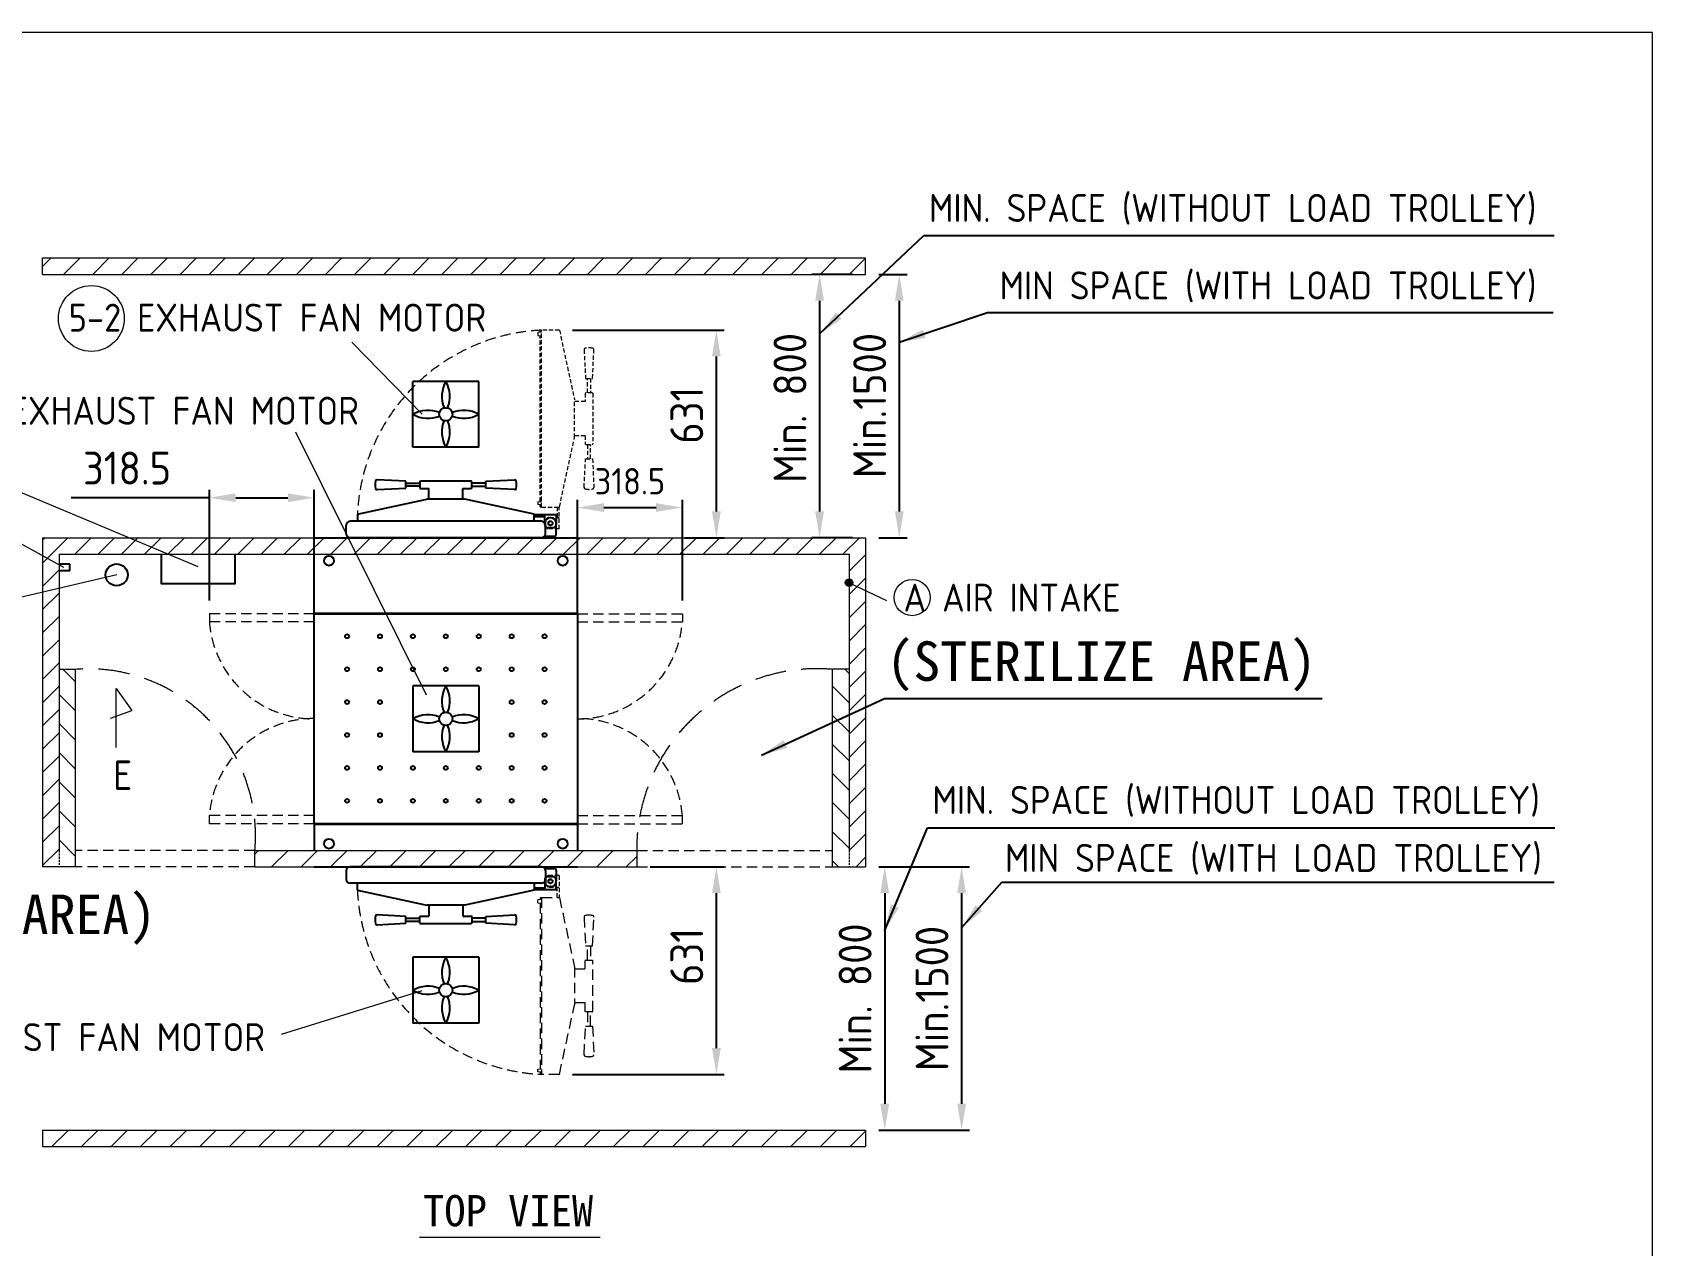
# Model space of a CAD drawing. Header units: millimetres. Extents: x -407643 to 27201, y 0 to 28520.
# Drawn here: x 22279 to 27201, y 5583 to 9270 of the extents above; entities that cross this region are included whole.
import ezdxf

# ---------------------------------------------------------------- set-up
doc = ezdxf.new("R2010")
doc.units = ezdxf.units.MM
doc.header["$MEASUREMENT"] = 0
doc.linetypes.add('HIDDEN', pattern=[9.525, 6.35, -3.175])
doc.layers.get('0').update_dxf_attribs({"lineweight": 25})
for name, color, linetype, lineweight in [('D', 3, 'Continuous', 13), ('F', 7, 'Continuous', 15), ('H', 2, 'HIDDEN', 15), ('S', 4, 'Continuous', 15)]:
    doc.layers.add(name, color=color, linetype=linetype, lineweight=lineweight)
doc.styles.get("Standard").update_dxf_attribs({"font": 'KAIU.TTF'})
doc.styles.add('STU25', font='isocp2.shx')
doc.dimstyles.new('STU25', dxfattribs={"dimscale": 40, "dimtxt": 2.5, "dimasz": 2, "dimexe": 0.6, "dimexo": 1, "dimgap": 1, "dimtad": 1, "dimdsep": 46, "dimtxsty": 'STU25', "dimcen": 2, "dimazin": 2, "dimtfac": 1, "dimtmove": 0, "dimatfit": 3, "dimfxl": 0, "dimtolj": 1, "dimtzin": 0, "dimarcsym": 0})
doc.dimstyles.new('STU25$7', dxfattribs={"dimscale": 40, "dimtxt": 2.5, "dimasz": 2, "dimexe": 1.25, "dimexo": 0.625, "dimgap": 1, "dimtad": 0, "dimdec": 4, "dimdsep": 46, "dimtxsty": 'STU25', "dimcen": 2.5, "dimazin": 2, "dimtfac": 1, "dimtdec": 4, "dimtmove": 0, "dimatfit": 3, "dimfxl": 0, "dimtolj": 1, "dimtzin": 0, "dimarcsym": 0})

# ---------------------------------------------------------------- blocks, each defined once
blk = doc.blocks.new('*D3')
at = {"layer": 'D', "color": 0, "lineweight": -2}
for p, q in [((24850.2, 6734.5), (25126.1, 6734.5)), ((25102.1, 6654.5), (25102.1, 6014.5)), ((24850.2, 5934.5), (25126.1, 5934.5))]:
    blk.add_line(p, q, dxfattribs=at)
at = {"layer": 'D', "color": 0}
for points in [[(25115.4, 6654.5), (25088.7, 6654.5), (25102.1, 6734.5)], [(25088.7, 6014.5), (25115.4, 6014.5), (25102.1, 5934.5)]]:
    blk.add_solid(points, dxfattribs=at)
at = {"layer": 'Defpoints', "color": 0}
for p in [(24810.2, 6734.5), (24810.2, 5934.5), (25102.1, 5934.5)]:
    blk.add_point(p, dxfattribs=at)
at = {"layer": 'D', "color": 0, "insert": (25012.1, 6334.5), "char_height": 100, "attachment_point": 5, "rotation": 90, "style": 'STU25'}
blk.add_mtext('\\A1;{\\Fisocp2.shx;Min.1500}', dxfattribs=at)
blk = doc.blocks.new('*D7')
at = {"layer": 'D', "color": 0, "lineweight": -2}
for p, q in [((24156, 6734.5), (24381.1, 6734.5)), ((24357.1, 6183.9), (24357.1, 6654.5)), ((23920.3, 6103.9), (24381.1, 6103.9))]:
    blk.add_line(p, q, dxfattribs=at)
at = {"layer": 'D', "color": 0}
for points in [[(24370.4, 6654.5), (24343.7, 6654.5), (24357.1, 6734.5)], [(24343.7, 6183.9), (24370.4, 6183.9), (24357.1, 6103.9)]]:
    blk.add_solid(points, dxfattribs=at)
at = {"layer": 'Defpoints', "color": 0}
for p in [(24116, 6734.5), (24357.1, 6734.5), (23880.3, 6103.9)]:
    blk.add_point(p, dxfattribs=at)
at = {"layer": 'D', "color": 0, "insert": (24267.1, 6462.2), "char_height": 100, "attachment_point": 5, "rotation": 90, "style": 'STU25'}
blk.add_mtext('\\A1;631', dxfattribs=at)
blk = doc.blocks.new('*D8')
at = {"layer": 'D', "color": 0, "lineweight": -2}
for p, q in [((24850.2, 6734.5), (24892.6, 6734.5)), ((24868.6, 6654.5), (24868.6, 6014.5)), ((24850.2, 5934.5), (24892.6, 5934.5))]:
    blk.add_line(p, q, dxfattribs=at)
at = {"layer": 'D', "color": 0}
for points in [[(24882, 6654.5), (24855.3, 6654.5), (24868.6, 6734.5)], [(24855.3, 6014.5), (24882, 6014.5), (24868.6, 5934.5)]]:
    blk.add_solid(points, dxfattribs=at)
at = {"layer": 'Defpoints', "color": 0}
for p in [(24810.2, 6734.5), (24810.2, 5934.5), (24868.6, 5934.5)]:
    blk.add_point(p, dxfattribs=at)
at = {"layer": 'D', "color": 0, "insert": (24778.6, 6334.5), "char_height": 100, "attachment_point": 5, "rotation": 90, "style": 'STU25'}
blk.add_mtext('\\A1;{\\Fisocp2.shx;Min. 800}', dxfattribs=at)
blk = doc.blocks.new('*D10')
at = {"layer": 'D', "color": 0, "lineweight": -2}
for p, q in [((24850.2, 8534.5), (24936.7, 8534.5)), ((24912.7, 8454.5), (24912.7, 7814.5)), ((24850.2, 7734.5), (24936.7, 7734.5))]:
    blk.add_line(p, q, dxfattribs=at)
at = {"layer": 'D', "color": 0}
for points in [[(24926, 8454.5), (24899.4, 8454.5), (24912.7, 8534.5)], [(24899.4, 7814.5), (24926, 7814.5), (24912.7, 7734.5)]]:
    blk.add_solid(points, dxfattribs=at)
at = {"layer": 'Defpoints', "color": 0}
for p in [(24810.2, 8534.5), (24810.2, 7734.5), (24912.7, 7734.5)]:
    blk.add_point(p, dxfattribs=at)
at = {"layer": 'D', "color": 0, "insert": (24822.7, 8136.2), "char_height": 100, "attachment_point": 5, "rotation": 90, "style": 'STU25'}
blk.add_mtext('\\A1;{\\Fisocp2.shx;Min.1500}', dxfattribs=at)
blk = doc.blocks.new('*D12')
at = {"layer": 'D', "color": 0, "lineweight": -2}
for p, q in [((24770.2, 8534.5), (24646.7, 8534.5)), ((24670.7, 8454.5), (24670.7, 7814.5)), ((24770.2, 7734.5), (24646.7, 7734.5))]:
    blk.add_line(p, q, dxfattribs=at)
at = {"layer": 'D', "color": 0}
for points in [[(24684, 8454.5), (24657.3, 8454.5), (24670.7, 8534.5)], [(24657.3, 7814.5), (24684, 7814.5), (24670.7, 7734.5)]]:
    blk.add_solid(points, dxfattribs=at)
at = {"layer": 'Defpoints', "color": 0}
for p in [(24810.2, 8534.5), (24670.7, 7734.5), (24810.2, 7734.5)]:
    blk.add_point(p, dxfattribs=at)
at = {"layer": 'D', "color": 0, "insert": (24580.7, 8128.9), "char_height": 100, "attachment_point": 5, "rotation": 90, "style": 'STU25'}
blk.add_mtext('\\A1;{\\Fisocp2.shx;Min. 800}', dxfattribs=at)
blk = doc.blocks.new('*D11')
at = {"layer": 'D', "color": 0, "lineweight": -2}
for p, q in [((23920.3, 8365.2), (24381.1, 8365.2)), ((24357.1, 7814.5), (24357.1, 8285.2)), ((24260.8, 7734.5), (24381.1, 7734.5))]:
    blk.add_line(p, q, dxfattribs=at)
at = {"layer": 'D', "color": 0}
for points in [[(24370.4, 8285.2), (24343.7, 8285.2), (24357.1, 8365.2)], [(24343.7, 7814.5), (24370.4, 7814.5), (24357.1, 7734.5)]]:
    blk.add_solid(points, dxfattribs=at)
at = {"layer": 'Defpoints', "color": 0}
for p in [(23880.3, 8365.2), (24357.1, 8365.2), (24220.8, 7734.5)]:
    blk.add_point(p, dxfattribs=at)
at = {"layer": 'D', "color": 0, "insert": (24267.1, 8106.8), "char_height": 100, "attachment_point": 5, "rotation": 90, "style": 'STU25'}
blk.add_mtext('\\A1;631', dxfattribs=at)
blk = doc.blocks.new('*D24')
at = {"layer": 'Defpoints', "color": 0}
for p in [(23135.2, 7856.1), (22816.7, 7503.5), (23135.2, 7503.5)]:
    blk.add_point(p, dxfattribs=at)
at = {"layer": 'H', "color": 0, "linetype": 'Continuous', "lineweight": -2}
for p, q in [((22816.7, 7543.5), (22816.7, 7880.1)), ((23135.2, 7543.5), (23135.2, 7880.1)), ((22816.7, 7856.1), (22396.7, 7856.1)), ((22896.7, 7856.1), (23055.2, 7856.1))]:
    blk.add_line(p, q, dxfattribs=at)
at = {"layer": 'H', "color": 0}
for points in [[(22896.7, 7869.4), (22896.7, 7842.8), (22816.7, 7856.1)], [(23055.2, 7842.8), (23055.2, 7869.4), (23135.2, 7856.1)]]:
    blk.add_solid(points, dxfattribs=at)
at = {"layer": 'H', "color": 0, "insert": (22566.7, 7946.1), "char_height": 100, "attachment_point": 5, "style": 'STU25'}
blk.add_mtext('\\A1;318.5', dxfattribs=at)
blk = doc.blocks.new('*D25')
at = {"layer": 'Defpoints', "color": 0}
for p in [(24253.7, 7826.1), (23935.2, 7504.5), (24253.7, 7503.5)]:
    blk.add_point(p, dxfattribs=at)
at = {"layer": 'H', "color": 0, "linetype": 'Continuous', "lineweight": -2}
for p, q in [((23935.2, 7544.5), (23935.2, 7850.1)), ((24253.7, 7543.5), (24253.7, 7850.1)), ((24015.2, 7826.1), (24173.7, 7826.1))]:
    blk.add_line(p, q, dxfattribs=at)
at = {"layer": 'H', "color": 0}
for points in [[(24015.2, 7839.5), (24015.2, 7812.8), (23935.2, 7826.1)], [(24173.7, 7812.8), (24173.7, 7839.5), (24253.7, 7826.1)]]:
    blk.add_solid(points, dxfattribs=at)
at = {"layer": 'H', "color": 0, "insert": (24094.4, 7906.1), "char_height": 80, "attachment_point": 5, "style": 'STU25'}
blk.add_mtext('\\A1;318.5', dxfattribs=at)

msp = doc.modelspace()

# ---------------------------------------------------------------- hatches: boundary and pattern name
msp.add_hatch(color=256).paths.add_polyline_path([(24770.931, 7597.801, 1), (24749.409, 7597.801, 1)])
at = {"layer": 'H', "ltscale": 5}
h = msp.add_hatch(dxfattribs=at)
h.set_pattern_fill('ANSI31', color=256, scale=500, style=0)
h.set_pattern_definition([(45, (14016.34, 0), (-44.19417, 44.19417), [])])
h.paths.add_polyline_path([(22310.17, 8584.519), (22310.17, 8534.519), (24810.17, 8534.519), (24810.17, 8584.519)])
h = msp.add_hatch(dxfattribs=at)
h.set_pattern_fill('ANSI31', color=256, scale=400, style=0)
h.set_pattern_definition([(45, (14016.34, 0), (-35.35534, 35.35534), [])])
h.paths.add_polyline_path([(22310.17, 7734.519), (24810.17, 7734.519), (24810.17, 6734.519), (24760.17, 6734.519), (24760.17, 6784.519), (24760.17, 7587.041, 0.41421356), (24770.931, 7597.801, 0.41421356), (24760.17, 7608.562), (24760.17, 7684.519), (22360.17, 7684.519), (22360.17, 7334.519), (22360.17, 6784.519), (22360.17, 6734.519), (22310.17, 6734.519)])
h = msp.add_hatch(dxfattribs=at)
h.set_pattern_fill('ANSI31', color=256, scale=500, angle=90, style=0)
h.set_pattern_definition([(135, (237634.17, 22854.476), (-44.194174, -44.194174), [])])
h.paths.add_polyline_path([(22360.17, 6734.519), (22410.17, 6734.519), (22410.17, 7334.519), (22360.17, 7334.519), (22360.17, 6784.519)])
h = msp.add_hatch(dxfattribs=at)
h.set_pattern_fill('ANSI31', color=256, scale=500, angle=90, style=0)
h.set_pattern_definition([(135, (237534.17, 22854.476), (-44.194174, -44.194174), [])])
h.paths.add_polyline_path([(24760.17, 6734.519), (24710.17, 6734.519), (24710.17, 7335.603), (24760.17, 7335.603)])
h = msp.add_hatch(dxfattribs=at)
h.set_pattern_fill('ANSI31', color=256, scale=20, style=0)
h.set_pattern_definition([(45, (256296.12, 22882.38), (-44.90128, 44.90128), [])])
h.paths.add_polyline_path([(24115.955, 6734.519), (24115.955, 6784.519), (22954.386, 6784.519), (22954.386, 6734.519)])
h = msp.add_hatch(dxfattribs=at)
h.set_pattern_fill('ANSI31', color=256, scale=20, style=0)
h.set_pattern_definition([(45, (240559.74, 22947.89), (-44.90128, 44.90128), [])])
h.paths.add_polyline_path([(22310.17, 5884.519), (22310.17, 5934.519), (24810.17, 5934.519), (24810.17, 5884.519)])

# ---------------------------------------------------------------- linework, layer by layer
at = {"linetype": 'Continuous'}
for p, q in [((23435.17, 8009.519), (23435.17, 8209.519)), ((23635.17, 8209.519), (23435.17, 8209.519)), ((23635.17, 8009.519), (23635.17, 8209.519)), ((23635.17, 8009.519), (23435.17, 8009.519)), ((23413.183, 7906.019), (23326.183, 7910.519)), ((23326.183, 7880.519), (23413.183, 7885.019)), ((23413.183, 7885.019), (23413.183, 7906.019)), ((23413.183, 7900.269), (23456.42, 7900.269)), ((23456.42, 7890.769), (23413.183, 7890.769)), ((23456.42, 7905.519), (23457.92, 7907.019)), ((23456.42, 7905.519), (23456.42, 7885.519)), ((23456.42, 7885.519), (23457.92, 7884.019)), ((23457.92, 7907.019), (23612.42, 7907.019)), ((23457.92, 7884.019), (23483.67, 7884.019)), ((23586.67, 7884.019), (23612.42, 7884.019)), ((23613.92, 7905.519), (23612.42, 7907.019)), ((23613.92, 7885.519), (23612.42, 7884.019)), ((23613.92, 7885.519), (23613.92, 7905.519)), ((23657.158, 7900.269), (23613.92, 7900.269)), ((23613.92, 7890.769), (23657.158, 7890.769)), ((23657.158, 7906.019), (23744.158, 7910.519)), ((23657.158, 7885.019), (23657.158, 7906.019)), ((23744.158, 7880.519), (23657.158, 7885.019)), ((23870.628, 7804.519), (23803.87, 7804.519)), ((23803.87, 7798.519), (23835.628, 7798.519)), ((23835.628, 7774.519), (23835.628, 7804.519)), ((23870.628, 7804.519), (23870.628, 7774.519)), ((23860.628, 7764.519), (23845.628, 7764.519)), ((22392.545, 7654.234), (22360.17, 7654.234)), ((22392.545, 7634.234), (22360.17, 7634.234)), ((22392.545, 7634.234), (22392.545, 7654.234)), ((23635.191, 7284.279), (23435.191, 7284.279)), ((23435.191, 7284.279), (23435.191, 7084.279)), ((23635.191, 7284.279), (23635.191, 7084.279)), ((23635.191, 7084.279), (23435.191, 7084.279)), ((23835.628, 6694.519), (23835.628, 6664.519)), ((23860.628, 6704.519), (23845.628, 6704.519)), ((23870.628, 6664.519), (23870.628, 6694.519)), ((23803.87, 6670.519), (23835.628, 6670.519)), ((23870.628, 6664.519), (23803.87, 6664.519)), ((23413.183, 6584.019), (23326.183, 6588.519)), ((23326.183, 6558.519), (23413.183, 6563.019)), ((23413.183, 6563.019), (23413.183, 6584.019)), ((23413.183, 6578.269), (23456.42, 6578.269)), ((23456.42, 6568.769), (23413.183, 6568.769)), ((23456.42, 6583.519), (23457.92, 6585.019)), ((23456.42, 6563.519), (23456.42, 6583.519)), ((23456.42, 6563.519), (23457.92, 6562.019)), ((23457.92, 6585.019), (23483.67, 6585.019)), ((23457.92, 6562.019), (23612.42, 6562.019)), ((23586.67, 6585.019), (23612.42, 6585.019)), ((23613.92, 6583.519), (23612.42, 6585.019)), ((23613.92, 6563.519), (23612.42, 6562.019)), ((23613.92, 6583.519), (23613.92, 6563.519)), ((23657.158, 6578.269), (23613.92, 6578.269)), ((23613.92, 6568.769), (23657.158, 6568.769)), ((23657.158, 6584.019), (23744.158, 6588.519)), ((23657.158, 6563.019), (23657.158, 6584.019)), ((23744.158, 6558.519), (23657.158, 6563.019)), ((23635.17, 6459.519), (23435.17, 6459.519)), ((23435.17, 6459.519), (23435.17, 6259.519)), ((23635.17, 6459.519), (23635.17, 6259.519)), ((23635.17, 6259.519), (23435.17, 6259.519))]:
    msp.add_line(p, q, dxfattribs=at)
for p, q in [((23483.67, 7851.519), (23483.67, 7884.019)), ((23503.42, 7907.019), (23566.92, 7907.019)), ((23586.67, 7851.519), (23586.67, 7884.019)), ((23266.47, 7805.719), (23477.67, 7851.519)), ((23592.67, 7851.519), (23477.67, 7851.519)), ((23803.87, 7805.719), (23592.67, 7851.519)), ((23825.67, 7784.519), (23244.67, 7784.519)), ((23266.47, 7805.719), (23266.47, 7784.519)), ((23803.87, 7784.519), (23803.87, 7805.719)), ((23855.128, 7794.519), (23851.628, 7794.519)), ((23854.628, 7794.519), (23851.628, 7794.519)), ((23870.628, 7745.519), (23870.628, 7778.519)), ((23135.17, 7734.519), (23935.17, 7734.519)), ((23232.67, 7746.519), (23232.67, 7772.519)), ((23825.67, 7734.519), (23244.67, 7734.519)), ((23835.417, 7739.519), (23864.628, 7739.519)), ((23835.417, 7739.519), (23864.628, 7739.519)), ((23837.67, 7746.519), (23837.67, 7772.519)), ((23135.17, 6865.519), (23135.17, 7684.519)), ((23935.17, 7504.519), (23935.17, 7684.519)), ((23935.17, 7504.519), (23135.17, 7504.519)), ((23135.17, 7503.519), (23935.17, 7503.519)), ((23935.17, 7503.519), (23935.17, 6865.519)), ((23935.17, 6865.519), (23135.17, 6865.519)), ((23135.17, 6864.519), (23935.17, 6864.519)), ((23135.17, 6864.519), (23135.17, 6784.519)), ((23935.17, 6864.519), (23935.17, 6784.519)), ((23135.17, 6734.519), (23935.17, 6734.519)), ((23232.67, 6722.519), (23232.67, 6696.519)), ((23825.67, 6734.519), (23244.67, 6734.519)), ((23835.417, 6729.519), (23864.628, 6729.519)), ((23835.417, 6729.519), (23864.628, 6729.519)), ((23837.67, 6722.519), (23837.67, 6696.519)), ((23870.628, 6723.519), (23870.628, 6690.519)), ((23825.67, 6684.519), (23244.67, 6684.519)), ((23266.47, 6663.319), (23266.47, 6684.519)), ((23266.47, 6663.319), (23477.67, 6617.519)), ((23803.87, 6663.319), (23592.67, 6617.519)), ((23803.87, 6684.519), (23803.87, 6663.319)), ((23854.628, 6674.519), (23851.628, 6674.519)), ((23855.128, 6674.519), (23851.628, 6674.519)), ((23592.67, 6617.519), (23477.67, 6617.519)), ((23483.67, 6617.519), (23483.67, 6585.019)), ((23586.67, 6617.519), (23586.67, 6585.019)), ((23503.42, 6562.019), (23566.92, 6562.019))]:
    msp.add_line(p, q)
msp.add_lwpolyline([(22670.614, 7684.519), (22670.614, 7594.921), (22895.321, 7594.921), (22895.321, 7684.519)], dxfattribs=at)
for centre, radius in [((23535.17, 8109.519), 20), ((23535.17, 8109.519), 20), ((23535.17, 8109.519), 20), ((23535.17, 8109.519), 20), ((23853.128, 7778.519), 6.45), ((23853.128, 7778.519), 6.4), ((23180.17, 7664.519), 15), ((23890.17, 7664.519), 15), ((22535.17, 7621.697), 33.5), ((24760.17, 7597.801), 10.761), ((23235.17, 7435.019), 6), ((23335.17, 7435.019), 6), ((23435.17, 7435.019), 6), ((23535.17, 7435.019), 6), ((23635.17, 7435.019), 6), ((23735.17, 7435.019), 6), ((23835.17, 7435.019), 6), ((23235.17, 7335.019), 6), ((23335.17, 7335.019), 6), ((23435.17, 7335.019), 6), ((23535.17, 7335.019), 6), ((23635.17, 7335.019), 6), ((23735.17, 7335.019), 6), ((23835.17, 7335.019), 6), ((23235.17, 7235.019), 6), ((23335.17, 7235.019), 6), ((23735.17, 7235.019), 6), ((23835.17, 7235.019), 6), ((23535.191, 7184.279), 20), ((23235.17, 7135.019), 6), ((23335.17, 7135.019), 6), ((23735.17, 7135.019), 6), ((23835.17, 7135.019), 6), ((23235.17, 7035.019), 6), ((23335.17, 7035.019), 6), ((23435.17, 7035.019), 6), ((23535.17, 7035.019), 6), ((23635.17, 7035.019), 6), ((23735.17, 7035.019), 6), ((23835.17, 7035.019), 6), ((23235.17, 6935.019), 6), ((23335.17, 6935.019), 6), ((23435.17, 6935.019), 6), ((23535.17, 6935.019), 6), ((23635.17, 6935.019), 6), ((23735.17, 6935.019), 6), ((23835.17, 6935.019), 6), ((23180.17, 6804.519), 15), ((23890.17, 6804.519), 15), ((23853.128, 6690.519), 6.45), ((23853.128, 6690.519), 6.4), ((23535.17, 6359.519), 20), ((23535.17, 6359.519), 20), ((23535.17, 6359.519), 20), ((23535.17, 6359.519), 20)]:
    msp.add_circle(centre, radius)
for centre, radius, start, end in [((23616.195, 8163.643), 93.11, 150.481802, 201.977032), ((23454.146, 8163.643), 93.11, 338.022968, 29.518198), ((23481.046, 8028.494), 93.11, 68.022968, 119.518198), ((23481.046, 8190.543), 93.11, 240.481802, 291.977032), ((23616.195, 8055.394), 93.11, 158.022968, 209.518198), ((23454.146, 8055.394), 93.11, 330.481802, 21.977032), ((23589.295, 8028.494), 93.11, 60.481802, 111.977032), ((23589.295, 8190.543), 93.11, 248.022968, 299.518198), ((23244.67, 7772.519), 12, 90, 180), ((23825.67, 7772.519), 12, 0, 90), ((23851.628, 7778.519), 16, 90, 167.846803), ((23854.628, 7778.519), 16, 0, 90), ((23244.67, 7746.519), 12, 180, 270), ((23825.67, 7746.519), 12, 270, 0), ((23864.628, 7745.519), 6, 270, 0), ((23616.216, 7238.404), 93.11, 150.481802, 201.977032), ((23454.167, 7238.404), 93.11, 338.022968, 29.518198), ((23481.067, 7103.255), 93.11, 68.022968, 119.518198), ((23589.316, 7103.255), 93.11, 60.481802, 111.977032), ((23481.067, 7265.303), 93.11, 240.481802, 291.977032), ((23616.216, 7130.154), 93.11, 158.022968, 209.518198), ((23454.167, 7130.154), 93.11, 330.481802, 21.977032), ((23589.316, 7265.303), 93.11, 248.022968, 299.518198), ((23244.67, 6722.519), 12, 90, 180), ((23244.67, 6696.519), 12, 180, 270), ((23825.67, 6722.519), 12, 0, 90), ((23825.67, 6696.519), 12, 270, 0), ((23864.628, 6723.519), 6, 0, 90), ((23851.628, 6690.519), 16, 192.153197, 270), ((23854.628, 6690.519), 16, 270, 0), ((23616.195, 6413.643), 93.11, 150.481802, 201.977032), ((23454.146, 6413.643), 93.11, 338.022968, 29.518198), ((23481.046, 6278.494), 93.11, 68.022968, 119.518198), ((23481.046, 6440.543), 93.11, 240.481802, 291.977032), ((23589.295, 6278.494), 93.11, 60.481802, 111.977032), ((23589.295, 6440.543), 93.11, 248.022968, 299.518198), ((23616.195, 6305.394), 93.11, 158.022968, 209.518198), ((23454.146, 6305.394), 93.11, 330.481802, 21.977032)]:
    msp.add_arc(centre, radius, start, end)
for centre, radius, start, end in [((23375.955, 7895.519), 55.773, 168.647115, 191.352885), ((23326.183, 7905.512), 5.007, 90, 168.647115), ((23326.183, 7885.525), 5.007, 191.352885, 275.921872), ((23744.158, 7885.525), 5.007, 264.078128, 348.647115), ((23744.158, 7905.512), 5.007, 11.352885, 90), ((23694.385, 7895.519), 55.773, 348.647115, 11.352885), ((23845.628, 7774.519), 10, 180, 270), ((23860.628, 7774.519), 10, 270, 0), ((23845.628, 6694.519), 10, 90, 180), ((23860.628, 6694.519), 10, 0, 90), ((23375.955, 6573.519), 55.773, 168.647115, 191.352885), ((23326.183, 6583.512), 5.007, 90, 168.647115), ((23326.183, 6563.525), 5.007, 191.352885, 275.921872), ((23744.158, 6563.525), 5.007, 264.078128, 348.647115), ((23744.158, 6583.512), 5.007, 11.352885, 90), ((23694.385, 6573.519), 55.773, 348.647115, 11.352885)]:
    msp.add_arc(centre, radius, start, end, dxfattribs=at)
at = {"layer": 'D'}
for p, q in [((23249.398, 8328.617), (23462.984, 8110.185)), ((23475.977, 7255.567), (23078.948, 8055.001)), ((22109.518, 7928.785), (22782.053, 7646.764)), ((22374.87, 7643.836), (22132.341, 7777.081)), ((24760.17, 7597.801), (24873.878, 7543.692)), ((22534.036, 7276.556), (22581.464, 7209.036)), ((22534.036, 7096.556), (22534.036, 7276.556)), ((22516.741, 7186.556), (22581.464, 7209.036)), ((23461.78, 6357.996), (23035.19, 6225.457))]:
    msp.add_line(p, q, dxfattribs=at)
at = {"layer": 'D', "linetype": 'Continuous'}
msp.add_line((22535.17, 7621.697), (22132.341, 7527.287), dxfattribs=at)
at = {"layer": 'D', "color": 11}
msp.add_line((23454.755, 5609.142), (24003.631, 5609.142), dxfattribs=at)
at = {"layer": 'D'}
for centre, radius in [((22458.282, 8400.83), 100), ((24951.808, 7552.599), 55)]:
    msp.add_circle(centre, radius, dxfattribs=at)
at = {"layer": 'F', "color": 6}
msp.add_lwpolyline([(14016.341, 9270), (14016.341, 0), (27201.341, 0), (27201.341, 9270)], close=True, dxfattribs=at)
msp.add_lwpolyline([(14016.341, 9270), (14016.341, 0), (27201.341, 0), (27201.341, 9270)], close=True, dxfattribs=at)
at = {"layer": 'H', "ltscale": 2}
for p, q in [((23826.128, 8358.822), (23815.128, 8357.976)), ((23815.128, 8357.976), (23815.128, 8348.976)), ((23815.128, 8348.976), (23826.128, 8348.13)), ((23822.128, 8358.515), (23822.128, 8364.976)), ((23822.128, 8364.976), (23826.128, 8364.976)), ((23822.128, 7844.515), (23822.128, 8348.438)), ((23826.128, 7827.776), (23826.128, 8365.176)), ((23880.328, 8365.176), (23826.128, 8365.176)), ((23880.328, 8365.176), (23926.128, 8153.976)), ((23955.128, 8305.464), (23959.628, 8218.464)), ((23980.628, 8218.464), (23985.128, 8305.464)), ((23960.128, 8175.226), (23958.628, 8173.726)), ((23958.628, 8173.726), (23958.628, 8147.976)), ((23959.628, 8218.464), (23980.628, 8218.464)), ((23980.128, 8175.226), (23960.128, 8175.226)), ((23965.378, 8175.226), (23965.378, 8218.464)), ((23974.878, 8218.464), (23974.878, 8175.226)), ((23980.128, 8175.226), (23981.628, 8173.726)), ((23981.628, 8173.726), (23981.628, 8019.226)), ((23926.128, 8038.976), (23926.128, 8153.976)), ((23958.628, 8147.976), (23926.128, 8147.976)), ((23880.328, 7827.776), (23926.128, 8038.976)), ((23926.128, 8044.976), (23958.628, 8044.976)), ((23958.628, 8044.976), (23958.628, 8019.226)), ((23955.128, 7887.489), (23959.628, 7974.489)), ((23960.128, 8017.726), (23958.628, 8019.226)), ((23959.628, 7974.489), (23980.628, 7974.489)), ((23960.128, 8017.726), (23980.128, 8017.726)), ((23965.378, 8017.726), (23965.378, 7974.489)), ((23974.878, 7974.489), (23974.878, 8017.726)), ((23980.128, 8017.726), (23981.628, 8019.226)), ((23980.628, 7974.489), (23985.128, 7887.489)), ((23815.128, 7843.976), (23826.128, 7844.822)), ((23815.128, 7843.976), (23815.128, 7834.976)), ((23826.128, 7834.13), (23815.128, 7834.976)), ((23822.128, 7827.976), (23822.128, 7834.438)), ((23822.128, 7827.976), (23826.128, 7827.976)), ((23826.128, 7827.776), (23880.328, 7827.776)), ((23873.128, 7827.776), (23873.128, 7796.019)), ((23879.128, 7761.019), (23879.128, 7827.776)), ((23839.128, 7771.019), (23839.128, 7786.019)), ((23849.128, 7796.019), (23879.128, 7796.019)), ((23879.128, 7761.019), (23849.128, 7761.019)), ((23839.128, 6698.019), (23839.128, 6683.019)), ((23879.128, 6708.019), (23849.128, 6708.019)), ((23879.128, 6708.019), (23879.128, 6641.261)), ((23849.128, 6673.019), (23879.128, 6673.019)), ((23873.128, 6641.261), (23873.128, 6673.019))]:
    msp.add_line(p, q, dxfattribs=at)
at = {"layer": 'H', "ltscale": 5}
for p, q in [((23135.17, 7503.519), (22816.67, 7503.519)), ((22816.67, 7503.519), (22816.67, 7478.519)), ((23935.17, 7503.519), (24253.67, 7503.519)), ((24253.67, 7503.519), (24253.67, 7478.519)), ((23135.17, 7478.519), (22816.67, 7478.519)), ((23935.17, 7478.519), (24253.67, 7478.519)), ((23135.17, 6890.519), (22816.67, 6890.519)), ((22816.67, 6865.519), (22816.67, 6890.519)), ((23135.17, 6865.519), (22816.67, 6865.519)), ((23935.17, 6890.519), (24253.67, 6890.519)), ((23935.17, 6865.519), (24253.67, 6865.519)), ((24253.67, 6865.519), (24253.67, 6890.519)), ((22954.386, 6784.519), (22410.17, 6784.519)), ((24115.955, 6784.519), (24710.17, 6784.519)), ((22954.386, 6734.519), (22410.17, 6734.519)), ((24115.955, 6734.519), (24710.17, 6734.519)), ((23826.128, 6634.907), (23815.128, 6634.061)), ((23815.128, 6625.061), (23815.128, 6634.061)), ((23815.128, 6625.061), (23826.128, 6624.215)), ((23822.128, 6641.061), (23826.128, 6641.061)), ((23822.128, 6641.061), (23822.128, 6634.6)), ((23822.128, 6624.523), (23822.128, 6120.6)), ((23826.128, 6641.261), (23826.128, 6103.861)), ((23826.128, 6641.261), (23880.328, 6641.261)), ((23880.328, 6641.261), (23926.128, 6430.061)), ((23955.128, 6581.549), (23959.628, 6494.549)), ((23980.628, 6494.549), (23985.128, 6581.549)), ((23960.128, 6451.311), (23958.628, 6449.811)), ((23958.628, 6424.061), (23958.628, 6449.811)), ((23959.628, 6494.549), (23980.628, 6494.549)), ((23960.128, 6451.311), (23980.128, 6451.311)), ((23965.378, 6451.311), (23965.378, 6494.549)), ((23974.878, 6494.549), (23974.878, 6451.311)), ((23980.128, 6451.311), (23981.628, 6449.811)), ((23981.628, 6295.311), (23981.628, 6449.811)), ((23926.128, 6430.061), (23926.128, 6315.061)), ((23926.128, 6424.061), (23958.628, 6424.061)), ((23880.328, 6103.861), (23926.128, 6315.061)), ((23958.628, 6321.061), (23926.128, 6321.061)), ((23958.628, 6295.311), (23958.628, 6321.061)), ((23960.128, 6293.811), (23958.628, 6295.311)), ((23980.128, 6293.811), (23960.128, 6293.811)), ((23965.378, 6293.811), (23965.378, 6250.574)), ((23974.878, 6250.574), (23974.878, 6293.811)), ((23980.128, 6293.811), (23981.628, 6295.311)), ((23955.128, 6163.574), (23959.628, 6250.574)), ((23959.628, 6250.574), (23980.628, 6250.574)), ((23980.628, 6250.574), (23985.128, 6163.574)), ((23815.128, 6120.061), (23826.128, 6120.907)), ((23815.128, 6111.061), (23815.128, 6120.061)), ((23826.128, 6110.215), (23815.128, 6111.061)), ((23822.128, 6110.523), (23822.128, 6104.061)), ((23822.128, 6104.061), (23826.128, 6104.061)), ((23880.328, 6103.861), (23826.128, 6103.861))]:
    msp.add_line(p, q, dxfattribs=at)
at = {"layer": 'H'}
for p, q in [((22360.17, 6784.519), (22360.17, 6734.519)), ((24760.17, 6784.519), (24760.17, 6734.519))]:
    msp.add_line(p, q, dxfattribs=at)
at = {"layer": 'H', "ltscale": 2}
for centre in [(23853.128, 7778.519), (23853.128, 6690.519)]:
    msp.add_circle(centre, 6.4, dxfattribs=at)
at = {"layer": 'H', "ltscale": 5}
for centre, radius, start, end in [((23853.128, 7778.519), 587.278, 92.63509, 177.36491), ((23135.17, 7503.519), 319.48, 184.488112, 270), ((23935.17, 7503.519), 319.48, 270, 355.511888), ((23135.17, 6865.519), 319.48, 90, 175.511888), ((23935.17, 6865.519), 319.48, 4.488112, 90), ((23853.128, 6690.519), 587.278, 182.63509, 267.36491), ((23960.134, 6581.549), 5.007, 101.352885, 185.921872), ((23970.128, 6531.776), 55.773, 78.647115, 101.352885), ((23980.121, 6581.549), 5.007, 0, 78.647115), ((23960.134, 6163.574), 5.007, 174.078128, 258.647115), ((23970.128, 6213.346), 55.773, 258.647115, 281.352885), ((23980.121, 6163.574), 5.007, 281.352885, 360)]:
    msp.add_arc(centre, radius, start, end, dxfattribs=at)
at = {"layer": 'H', "ltscale": 2}
for centre, radius, start, end in [((23960.134, 8305.464), 5.007, 101.352885, 185.921872), ((23970.128, 8255.691), 55.773, 78.647115, 101.352885), ((23980.121, 8305.464), 5.007, 0, 78.647115), ((23960.134, 7887.489), 5.007, 174.078128, 258.647115), ((23970.128, 7937.261), 55.773, 258.647115, 281.352885), ((23980.121, 7887.489), 5.007, 281.352885, 360), ((23849.128, 7786.019), 10, 90, 180), ((23849.128, 7771.019), 10, 180, 270), ((23849.128, 6698.019), 10, 90, 180), ((23849.128, 6683.019), 10, 180, 270)]:
    msp.add_arc(centre, radius, start, end, dxfattribs=at)
at = {"layer": 'H', "ltscale": 15}
for centre, radius, start, end in [((22449.432, 6828.486), 507.553, 355.153261, 94.436515), ((24663.374, 6788.303), 548.217, 85.103263, 180.395455)]:
    msp.add_arc(centre, radius, start, end, dxfattribs=at)
at = {"layer": 'S'}
for p, q in [((22310.17, 8584.519), (24810.17, 8584.519)), ((22310.17, 8534.519), (24810.17, 8534.519)), ((22360.17, 7334.519), (22360.17, 6784.519)), ((22410.17, 7334.519), (22360.17, 7334.519)), ((22410.17, 6734.519), (22410.17, 7334.519)), ((24710.17, 6734.519), (24710.17, 7335.603)), ((24710.17, 7335.603), (24760.17, 7335.603)), ((22954.386, 6734.519), (22954.386, 6784.519)), ((24115.955, 6734.519), (24115.955, 6784.519)), ((22310.17, 5934.519), (24810.17, 5934.519)), ((22310.17, 5934.519), (22310.17, 5884.519)), ((24810.17, 5934.519), (24810.17, 5884.519)), ((22310.17, 5884.519), (24810.17, 5884.519))]:
    msp.add_line(p, q, dxfattribs=at)
at = {"layer": 'S', "linetype": 'Continuous'}
for p, q in [((22310.17, 8534.519), (22310.17, 8584.519)), ((24810.17, 8534.519), (24810.17, 8584.519)), ((22310.17, 7734.519), (22310.17, 6734.519)), ((22310.17, 7734.519), (24810.17, 7734.519)), ((24810.17, 7734.519), (24810.17, 6734.519)), ((22360.17, 7684.519), (22360.17, 7334.519)), ((22360.17, 7684.519), (24760.17, 7684.519)), ((24760.17, 7684.519), (24760.17, 6784.519)), ((22954.386, 6784.519), (24115.955, 6784.519)), ((22410.17, 6734.519), (22310.17, 6734.519)), ((22954.386, 6734.519), (24115.955, 6734.519)), ((24710.17, 6734.519), (24810.17, 6734.519))]:
    msp.add_line(p, q, dxfattribs=at)

# ---------------------------------------------------------------- texts
at = {"layer": 'D', "color": 11, "attachment_point": 1}
for s, insert, char_height in [('{\\Fisocp2.shx;\\C3;MIN. SPACE (WITHOUT LOAD TROLLEY)}', (25002.895, 8779.05), 85), ('{\\Fisocp2.shx;\\C3;MIN SPACE (WITH LOAD TROLLEY)}', (25217.309, 8543.611), 85), ('{\\Fisocp2.shx;\\C3;A AIR INTAKE}', (24925.527, 7594.968), 85), ('{\\C3;(STERILIZE AREA)}', (24873.765, 7419.538), 120), ('{\\Fisocp2.shx;\\C3;MIN. SPACE (WITHOUT LOAD TROLLEY)}', (25013.346, 6980.122), 85), ('{\\Fisocp2.shx;\\C3;MIN SPACE (WITH LOAD TROLLEY)}', (25233.542, 6803.984), 85), ('{\\C3;(LOADING AREA)}', (21512.066, 6649.878), 120), ('TOP VIEW', (23465.932, 5737.335), 95)]:
    msp.add_mtext(s, dxfattribs=dict(at, insert=insert, char_height=char_height))
at = {"layer": 'D', "color": 11, "char_height": 85, "attachment_point": 1, "style": 'STU25'}
for s, insert in [('{\\C3;5-2 EXHAUST FAN MOTOR}', (22389.226, 8445.749)), ('{\\C3;5-1 EXHAUST FAN MOTOR}', (22016.625, 8162.809)), ('{\\C3;5 EXHAUST FAN MOTOR}', (21821.417, 6259.337))]:
    msp.add_mtext(s, dxfattribs=dict(at, insert=insert))
at = {"layer": 'D', "insert": (22524.499, 7057.648), "char_height": 90, "attachment_point": 1}
msp.add_mtext('{\\Fisocp2.shx;E}', dxfattribs=at)

# ---------------------------------------------------------------- dimensions: what is measured, and where the dimension line sits
at = {"layer": 'D'}
for base, p1, p2, text, picture, middle in [((24670.652, 7734.519), (24810.17, 8534.519), (24810.17, 7734.519), '{\\Fisocp2.shx;Min. <>}', '*D12', (24670.652, 8128.919)), ((24912.688, 7734.519), (24810.17, 8534.519), (24810.17, 7734.519), '{\\Fisocp2.shx;Min.1500}', '*D10', (24912.688, 8136.175)), ((24868.637, 5934.519), (24810.17, 6734.519), (24810.17, 5934.519), '{\\Fisocp2.shx;Min. <>}', '*D8', (24868.637, 6334.519)), ((25102.082, 5934.519), (24810.17, 6734.519), (24810.17, 5934.519), '{\\Fisocp2.shx;Min.1500}', '*D3', (25102.082, 6334.519))]:
    dim = msp.add_linear_dim(base=base, p1=p1, p2=p2, angle=90, text=text, dimstyle='STU25', dxfattribs=at)
    dim.commit()
    dim.dimension.update_dxf_attribs({"geometry": picture, "text_midpoint": middle, "dimtype": 160})
for base, p1, p2, picture, middle in [((24357.063, 8365.176), (24220.788, 7734.519), (23880.328, 8365.176), '*D11', (24357.063, 8106.847)), ((24357.063, 6734.519), (23880.328, 6103.861), (24115.955, 6734.519), '*D7', (24357.063, 6462.19))]:
    dim = msp.add_linear_dim(base=base, p1=p1, p2=p2, angle=90, dimstyle='STU25', override={"dimdec": 0}, dxfattribs=at)
    dim.commit()
    dim.dimension.update_dxf_attribs({"geometry": picture, "text_midpoint": middle, "dimtype": 160})
at = {"layer": 'H', "color": 3, "linetype": 'Continuous'}
dim = msp.add_linear_dim(base=(23135.17, 7856.098), p1=(22816.67, 7503.519), p2=(23135.17, 7503.519), dimstyle='STU25', dxfattribs=at)
dim.commit()
dim.dimension.update_dxf_attribs({"geometry": '*D24', "text_midpoint": (22566.67, 7856.098), "dimtype": 160})
dim = msp.add_linear_dim(base=(24253.67, 7826.145), p1=(23935.17, 7504.519), p2=(24253.67, 7503.519), dimstyle='STU25', override={"dimtxt": 2}, dxfattribs=at)
dim.commit()
dim.dimension.update_dxf_attribs({"geometry": '*D25', "text_midpoint": (24094.42, 7906.145)})

# ---------------------------------------------------------------- leaders
at = {"layer": 'D'}
for points in [[(24670.652, 8354.202), (24987.316, 8652.594), (26902.154, 8652.594)], [(24912.688, 8328.692), (25180.632, 8418.816), (26898.877, 8418.816)], [(24494.154, 7074.015), (24867.477, 7246.032), (26197.455, 7246.032)], [(24868.637, 6541.809), (24998.262, 6853.067), (26904.124, 6853.067)], [(25102.082, 6548.906), (25224.339, 6688.07), (26902.316, 6688.07)]]:
    msp.add_leader(points, dimstyle='STU25$7', override={"dimgap": 1, "dimtad": 0}, dxfattribs=at)

doc.saveas('drawing.dxf')
